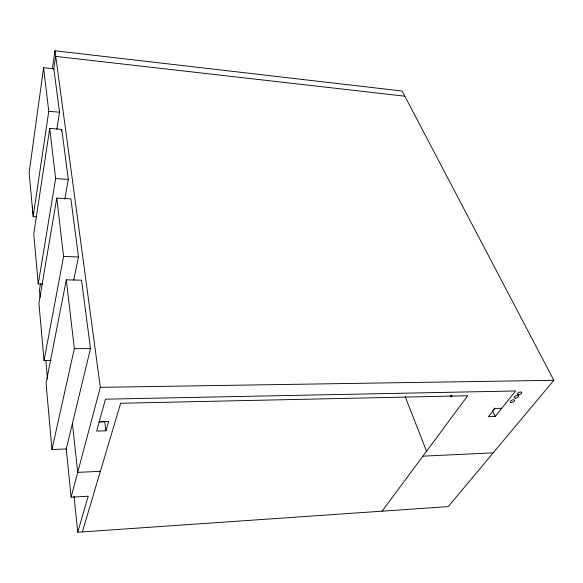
<?xml version="1.0" encoding="UTF-8"?>
<svg xmlns="http://www.w3.org/2000/svg" width="583" height="583" viewBox="0 0 583 583"><rect width="100%" height="100%" fill="white"/><g stroke="black" fill="none" stroke-linecap="round" stroke-linejoin="round"><path stroke-width="0.87" d="M56.821 129.244L59.524 112.213L53.833 68.787L43.587 67.745L29.15 172.604L33.158 216.643L36.7 216.81M32.356 206.105L32.517 213.757L32.896 211.002M52.383 68.699L54.991 50.765L402.132 91.021L553.85 380.298L448.254 506.598L77.736 532.235L74.019 496.148M53.651 69.851L55.633 56.383L404.748 96.173M33.158 216.643L48.775 111.287L43.587 67.745M64.808 199.087L68.32 179.375L61.776 129.397L49.723 128.435L33.741 233.914L38.245 283.936L42.639 284.038M61.477 131.19L61.776 129.397M38.245 283.936L55.64 178.595L49.723 128.435M40.482 283.768L39.433 290.043L40.081 297.235M73.742 280.161L78.486 256.957L70.871 198.861L56.77 198.089L38.93 303.277L44.038 360.542L51.136 360.505M44.038 360.542L63.583 256.462L56.77 198.089M66.316 279.825L46.057 383.264L51.96 449.508L66.258 448.968L90.489 348.619L81.525 280.197L66.316 279.825L74.347 348.641L51.96 449.508M77.736 532.235L88.208 496.22L71.111 497.182L100.327 387.338L54.991 50.765M501.752 408.289L494.909 408.479L488.401 416.714L495.193 416.502L515.583 390.967L105.472 399.166L96.632 431.099L105.924 430.801L108.649 421.378L99.248 421.647M82.341 531.915L120.666 403.254L467.712 395.74L382.084 511.174M450.265 395.281L450.965 396.906L451.81 395.74M450.965 396.906L452.233 395.733M493.663 409.441L494.741 408.064M100.4 471.304L77.714 472.368L72.423 423.418M422.894 456.161L493.182 452.86M98.848 422.026L104.721 421.859L105.924 430.801M100.327 387.338L553.85 380.298M74.347 348.641L90.489 348.619M63.583 256.462L78.486 256.957M55.64 178.595L68.32 179.375M48.775 111.287L59.524 112.213M492.577 410.811L495.193 416.502M450.695 395.267L451.395 396.892M405.112 396.491L426.683 451.548M66.258 448.968L71.111 497.182M45.795 360.192L47.507 379.074M511.262 402.467A2.376 1.093 -22.2 0 0 514.585 400.404A2.376 1.093 -22.2 0 0 511.204 400.485A2.376 1.093 -22.2 0 0 511.262 402.467M515.336 398.131A2.39 1.1 -22.4 0 0 518.688 396.046A2.39 1.1 -22.4 0 0 515.292 396.119A2.39 1.1 -22.4 0 0 515.336 398.131M518.404 394.749A2.405 1.108 -22.6 0 0 521.778 392.65A2.405 1.108 -22.6 0 0 518.374 392.716A2.405 1.108 -22.6 0 0 518.404 394.749"/></g></svg>
